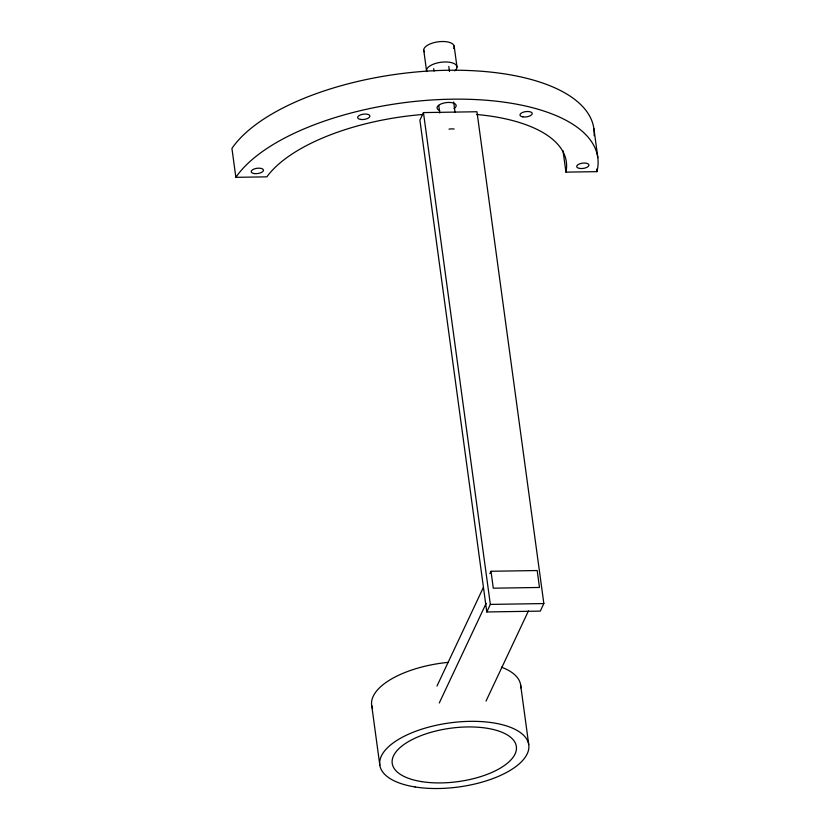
<?xml version="1.0" encoding="UTF-8"?>
<svg xmlns="http://www.w3.org/2000/svg" width="830" height="830" viewBox="0 0 830 830"><rect width="100%" height="100%" fill="white"/><g stroke="black" fill="none" stroke-linecap="round" stroke-linejoin="round"><path stroke-width="1.25" d="M423.456 112.59L419.897 120.153L486.795 611.959L540.288 611.119L543.847 603.566L476.96 111.749L423.456 112.59L490.343 604.406L486.795 611.959M436.974 686.057L483.268 587.661M489.887 573.603L490.987 571.268L537.186 570.542L539.479 587.464L493.29 588.19L490.987 571.268M439.278 702.979L486.121 603.42M486.017 701.08L528.461 610.89M594.135 135.705A187.041 80.489 -7.7 0 0 440.139 70.457A187.041 80.489 -7.7 0 0 231.933 148.404L235.865 177.329L266.866 176.842A155.272 66.815 -7.7 0 1 422.709 114.478M476.576 114.478A155.272 66.815 -7.7 0 1 565.936 172.132L596.936 171.644L596.594 169.133M490.343 604.406L543.847 603.566M593.896 128.619L597.828 157.544M563.03 150.759L565.936 172.132M454.145 46.075L456.998 67.002M448.802 66.442L449.497 71.525M453.637 102.007L455.016 112.164M520.607 684.812L528.741 744.562M433.717 68.589L434.059 71.121M438.728 105.42L439.765 113.036M423.736 50.184L426.589 71.121M371.716 705.5L379.839 765.25M372.546 708.592A75.167 32.349 -7.7 0 1 448.439 662.33M501.403 667.154A75.167 32.349 -7.7 0 1 520.732 687.914M235.865 177.329A187.041 80.489 -7.7 0 1 451.842 99.185A187.041 80.489 -7.7 0 1 596.936 171.644M439.765 110.432A9.67 4.16 -7.7 0 1 439.63 104.632A9.67 4.16 -7.7 0 1 452.952 102.899A9.67 4.16 -7.7 0 1 453.989 108.595M426.724 71.577A15.355 6.609 -7.7 0 1 444.683 61.97A15.355 6.609 -7.7 0 1 454.747 70.872M424.452 51.979A15.355 6.609 -7.7 0 1 438.655 41.749A15.355 6.609 -7.7 0 1 453.688 48.482M448.989 129.138A7.626 3.279 -7.7 0 1 454.155 129.055M415.031 786.954A75.167 32.349 -7.7 0 0 528.866 747.664A75.167 32.349 -7.7 0 0 418.974 730.099A75.167 32.349 -7.7 0 0 415.031 786.954M421.567 781.611A62.634 26.954 -7.7 0 0 516.436 748.868A62.634 26.954 -7.7 0 0 424.856 734.239A62.634 26.954 -7.7 0 0 421.567 781.611M579.589 168.438A6.204 2.666 -7.7 0 0 588.978 165.201A6.204 2.666 -7.7 0 0 579.911 163.749A6.204 2.666 -7.7 0 0 579.589 168.438M522.869 116.885A6.204 2.666 -7.7 0 0 532.258 113.637A6.204 2.666 -7.7 0 0 523.191 112.195A6.204 2.666 -7.7 0 0 522.869 116.885M360.542 119.437A6.204 2.666 -7.7 0 0 369.941 116.2A6.204 2.666 -7.7 0 0 360.874 114.748A6.204 2.666 -7.7 0 0 360.542 119.437M254.094 173.563A6.204 2.666 -7.7 0 0 263.484 170.326A6.204 2.666 -7.7 0 0 254.416 168.874A6.204 2.666 -7.7 0 0 254.094 173.563"/></g></svg>
